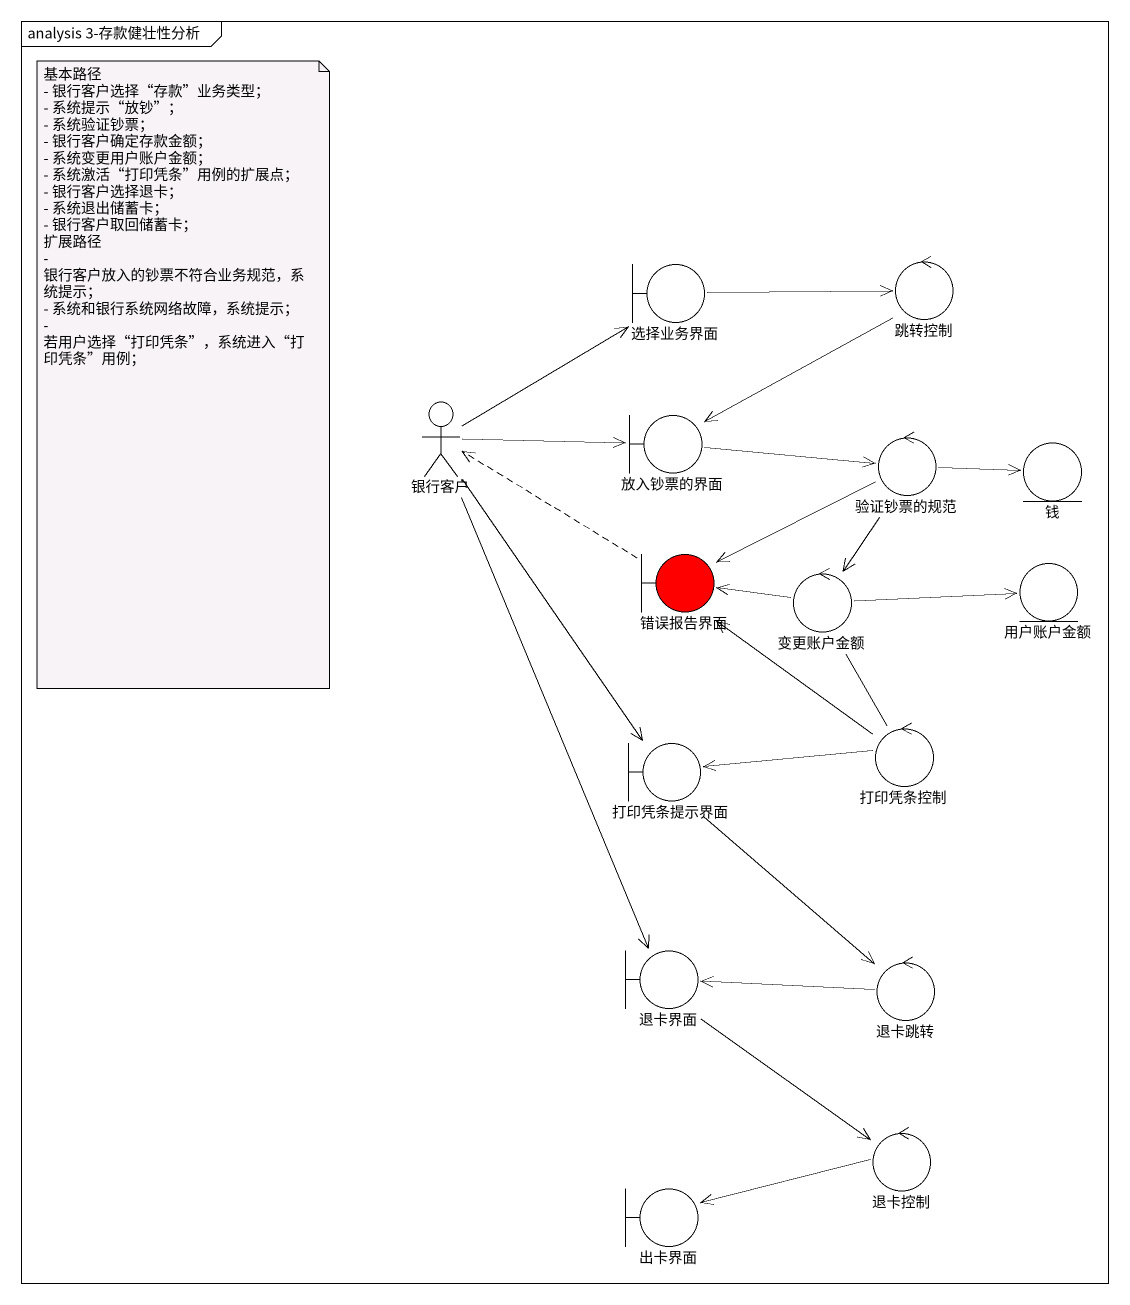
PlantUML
@startuml
mainframe analysis 3-存款健壮性分析
boundary 选择业务界面
control 跳转控制
actor 银行客户
boundary 放入钞票的界面
control 验证钞票的规范
entity 钱
boundary 错误报告界面 #FF0000
entity 用户账户金额
control 变更账户金额
boundary 打印凭条提示界面
control 打印凭条控制
boundary 退卡界面
control 退卡跳转
control 退卡控制
boundary 出卡界面
选择业务界面 -right-> 跳转控制
跳转控制 --> 放入钞票的界面
银行客户 -up-> 选择业务界面
银行客户 -right-> 放入钞票的界面
银行客户 --> 打印凭条提示界面
银行客户 --> 退卡界面
放入钞票的界面 -right-> 验证钞票的规范
验证钞票的规范 -right-> 钱
验证钞票的规范 -left-> 错误报告界面
验证钞票的规范 --> 变更账户金额
错误报告界面 .left.> 银行客户
变更账户金额 -left-> 错误报告界面
变更账户金额 -right-> 用户账户金额
变更账户金额 -- 打印凭条控制
打印凭条提示界面 --> 退卡跳转
打印凭条控制 -up-> 错误报告界面
打印凭条控制 -left-> 打印凭条提示界面
退卡界面 --> 退卡控制
退卡跳转 -left-> 退卡界面
退卡控制 -left-> 出卡界面
note as N1
  基本路径
  - 银行客户选择“存款”业务类型；
  - 系统提示“放钞”；
  - 系统验证钞票；
  - 银行客户确定存款金额；
  - 系统变更用户账户金额；
  - 系统激活“打印凭条”用例的扩展点；
  - 银行客户选择退卡；
  - 系统退出储蓄卡；
  - 银行客户取回储蓄卡；
  扩展路径
  - 银行客户放入的钞票不符合业务规范，系统提示；
  - 系统和银行系统网络故障，系统提示；
  - 若用户选择“打印凭条”，系统进入“打印凭条”用例；
end note
@enduml
